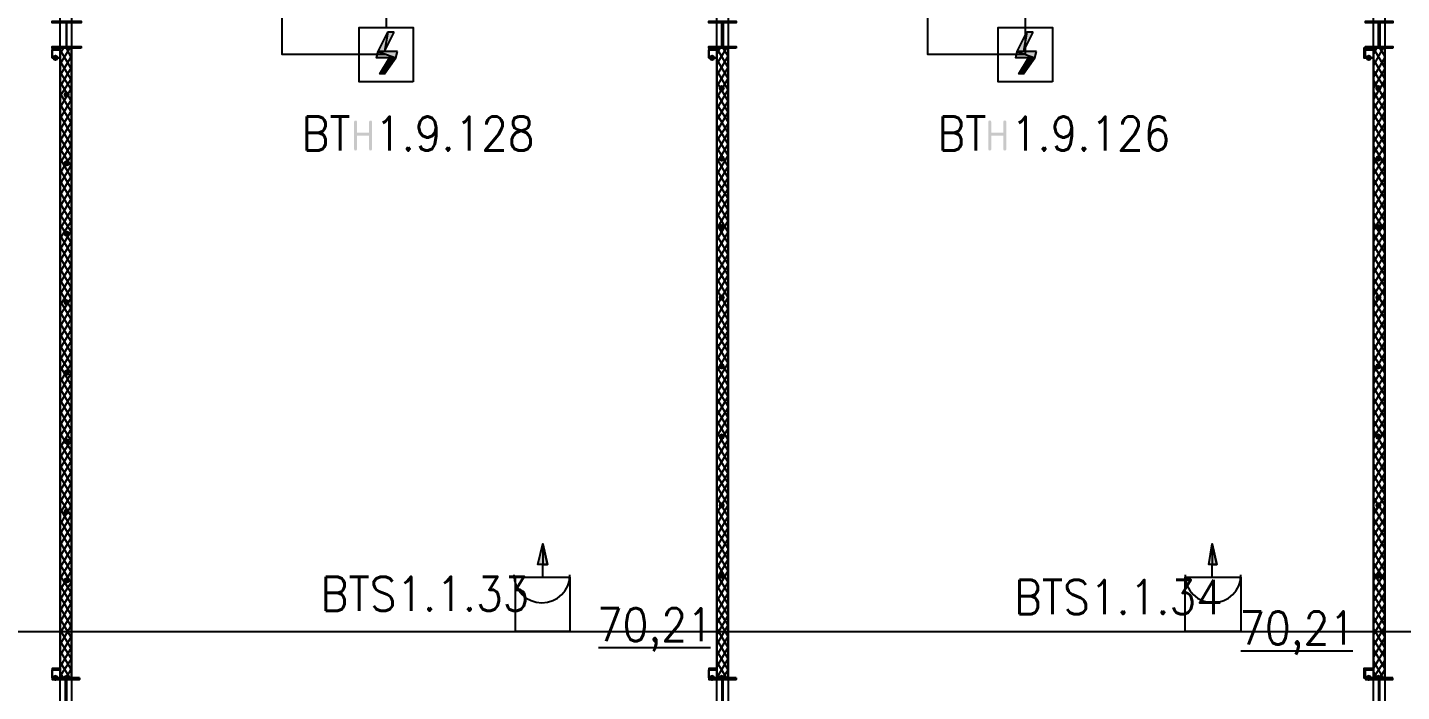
# Model space of a CAD drawing. Header units: millimetres. Extents: x 0 to 420, y 0 to 297.
# Drawn here: x 136.46 to 172.87, y 105.94 to 123.53 of the extents above; entities that cross this region are included whole.
import ezdxf

# ---------------------------------------------------------------- set-up
doc = ezdxf.new("R2010")
doc.units = ezdxf.units.MM
doc.layers.get('0').update_dxf_attribs({"linetype": 'CONTINUOUS'})
doc.styles.get("Standard").update_dxf_attribs({"font": 'STANDARD'})

msp = doc.modelspace()

# ---------------------------------------------------------------- hatches: boundary and pattern name
at = {"true_color": 0x000001}
h = msp.add_hatch(color=0, dxfattribs=at)
h.paths.add_polyline_path([(146.177001, 123.401666), (146.007668, 123.401666), (145.923001, 122.893666)], flags=0)
h.paths.add_polyline_path([(146.007668, 123.401666), (145.923001, 122.893666), (145.753668, 122.893666)], flags=0)
h = msp.add_hatch(color=0, dxfattribs=at)
h.paths.add_polyline_path([(163.110334, 123.401666), (162.941001, 123.401666), (162.856334, 122.893666)], flags=0)
h.paths.add_polyline_path([(162.941001, 123.401666), (162.856334, 122.893666), (162.687001, 122.893666)], flags=0)
at = {"true_color": 0x000007}
for points in [[(137.287, 122.724333), (137.262129, 122.664537), (137.202333, 122.639667), (137.142538, 122.664537), (137.117667, 122.724333), (137.142537, 122.784129), (137.202333, 122.809), (137.262129, 122.784129)], [(154.686, 122.724333), (154.661129, 122.664537), (154.601333, 122.639667), (154.541538, 122.664537), (154.516667, 122.724333), (154.541537, 122.784129), (154.601333, 122.809), (154.661129, 122.784129)], [(172.085, 122.724333), (172.060129, 122.664537), (172.000333, 122.639667), (171.940538, 122.664537), (171.915667, 122.724333), (171.940537, 122.784129), (172.000333, 122.809), (172.060129, 122.784129)], [(154.94, 121.92), (154.915129, 121.860204), (154.855333, 121.835333), (154.795538, 121.860204), (154.770667, 121.92), (154.795537, 121.979796), (154.855333, 122.004667), (154.915129, 121.979796)], [(172.339, 121.92), (172.314129, 121.860204), (172.254333, 121.835333), (172.194538, 121.860204), (172.169667, 121.92), (172.194537, 121.979796), (172.254333, 122.004667), (172.314129, 121.979796)], [(137.583333, 121.750667), (137.558463, 121.690871), (137.498667, 121.666), (137.438871, 121.690871), (137.414, 121.750667), (137.438871, 121.810462), (137.498667, 121.835333), (137.558462, 121.810463)], [(145.113375, 120.308687), (145.113375, 121.025267), (145.123366, 121.055033), (145.153614, 121.064954), (145.183379, 121.055033), (145.193301, 121.025267), (145.193301, 120.746352), (145.511352, 120.746352), (145.511352, 121.025267), (145.521274, 121.055033), (145.55104, 121.064954), (145.581081, 121.055033), (145.591279, 121.025267), (145.591279, 120.308687), (145.581081, 120.278921), (145.55104, 120.269), (145.521274, 120.278921), (145.511352, 120.308687), (145.511352, 120.666977), (145.193301, 120.666977), (145.193301, 120.308687), (145.183379, 120.278921), (145.153614, 120.269), (145.123366, 120.278921)], [(161.919709, 120.308687), (161.919709, 121.025267), (161.9297, 121.055033), (161.959947, 121.064954), (161.989713, 121.055033), (161.999635, 121.025267), (161.999635, 120.746352), (162.317686, 120.746352), (162.317686, 121.025267), (162.327608, 121.055033), (162.357374, 121.064954), (162.387415, 121.055033), (162.397612, 121.025267), (162.397612, 120.308687), (162.387415, 120.278921), (162.357374, 120.269), (162.327608, 120.278921), (162.317686, 120.308687), (162.317686, 120.666977), (161.999635, 120.666977), (161.999635, 120.308687), (161.989713, 120.278921), (161.959947, 120.269), (161.9297, 120.278921)], [(154.94, 120.057333), (154.915129, 119.997537), (154.855333, 119.972667), (154.795538, 119.997537), (154.770667, 120.057333), (154.795537, 120.117129), (154.855333, 120.142), (154.915129, 120.117129)], [(172.339, 120.057333), (172.314129, 119.997537), (172.254333, 119.972667), (172.194538, 119.997537), (172.169667, 120.057333), (172.194537, 120.117129), (172.254333, 120.142), (172.314129, 120.117129)], [(137.583333, 119.930333), (137.558463, 119.870538), (137.498667, 119.845667), (137.438871, 119.870538), (137.414, 119.930333), (137.438871, 119.990129), (137.498667, 120.015), (137.558462, 119.990129)], [(154.94, 118.237), (154.915129, 118.177204), (154.855333, 118.152333), (154.795538, 118.177204), (154.770667, 118.237), (154.795537, 118.296796), (154.855333, 118.321667), (154.915129, 118.296796)], [(172.339, 118.237), (172.314129, 118.177204), (172.254333, 118.152333), (172.194538, 118.177204), (172.169667, 118.237), (172.194537, 118.296796), (172.254333, 118.321667), (172.314129, 118.296796)], [(137.583333, 118.067667), (137.558463, 118.007871), (137.498667, 117.983), (137.438871, 118.007871), (137.414, 118.067667), (137.438871, 118.127462), (137.498667, 118.152333), (137.558462, 118.127463)], [(137.583333, 116.247333), (137.558463, 116.187537), (137.498667, 116.162667), (137.438871, 116.187537), (137.414, 116.247333), (137.438871, 116.307129), (137.498667, 116.332), (137.558462, 116.307129)], [(154.94, 116.374333), (154.915129, 116.314537), (154.855333, 116.289667), (154.795538, 116.314537), (154.770667, 116.374333), (154.795537, 116.434129), (154.855333, 116.459), (154.915129, 116.434129)], [(172.339, 116.374333), (172.314129, 116.314537), (172.254333, 116.289667), (172.194538, 116.314537), (172.169667, 116.374333), (172.194537, 116.434129), (172.254333, 116.459), (172.314129, 116.434129)], [(137.583333, 114.384667), (137.558463, 114.324871), (137.498667, 114.3), (137.438871, 114.324871), (137.414, 114.384667), (137.438871, 114.444462), (137.498667, 114.469333), (137.558462, 114.444463)], [(154.94, 114.554), (154.915129, 114.494204), (154.855333, 114.469333), (154.795538, 114.494204), (154.770667, 114.554), (154.795537, 114.613796), (154.855333, 114.638667), (154.915129, 114.613796)], [(172.339, 114.554), (172.314129, 114.494204), (172.254333, 114.469333), (172.194538, 114.494204), (172.169667, 114.554), (172.194537, 114.613796), (172.254333, 114.638667), (172.314129, 114.613796)], [(137.583333, 112.564333), (137.558463, 112.504537), (137.498667, 112.479667), (137.438871, 112.504537), (137.414, 112.564333), (137.438871, 112.624129), (137.498667, 112.649), (137.558462, 112.624129)], [(154.94, 112.691333), (154.915129, 112.631537), (154.855333, 112.606667), (154.795538, 112.631537), (154.770667, 112.691333), (154.795537, 112.751129), (154.855333, 112.776), (154.915129, 112.751129)], [(172.339, 112.691333), (172.314129, 112.631537), (172.254333, 112.606667), (172.194538, 112.631537), (172.169667, 112.691333), (172.194537, 112.751129), (172.254333, 112.776), (172.314129, 112.751129)], [(137.583333, 110.701667), (137.558463, 110.641871), (137.498667, 110.617), (137.438871, 110.641871), (137.414, 110.701667), (137.438871, 110.761462), (137.498667, 110.786333), (137.558462, 110.761463)], [(154.94, 110.871), (154.915129, 110.811204), (154.855333, 110.786333), (154.795538, 110.811204), (154.770667, 110.871), (154.795537, 110.930796), (154.855333, 110.955667), (154.915129, 110.930796)], [(172.339, 110.871), (172.314129, 110.811204), (172.254333, 110.786333), (172.194538, 110.811204), (172.169667, 110.871), (172.194537, 110.930796), (172.254333, 110.955667), (172.314129, 110.930796)], [(137.583333, 108.881333), (137.558463, 108.821537), (137.498667, 108.796667), (137.438871, 108.821537), (137.414, 108.881333), (137.438871, 108.941129), (137.498667, 108.966), (137.558462, 108.941129)], [(154.94, 109.008333), (154.915129, 108.948537), (154.855333, 108.923667), (154.795538, 108.948537), (154.770667, 109.008333), (154.795537, 109.068129), (154.855333, 109.093), (154.915129, 109.068129)], [(172.339, 109.008333), (172.314129, 108.948537), (172.254333, 108.923667), (172.194538, 108.948537), (172.169667, 109.008333), (172.194537, 109.068129), (172.254333, 109.093), (172.314129, 109.068129)], [(137.287, 106.299), (137.262129, 106.239204), (137.202333, 106.214333), (137.142538, 106.239204), (137.117667, 106.299), (137.142537, 106.358796), (137.202333, 106.383667), (137.262129, 106.358796)], [(137.583333, 106.299), (137.558463, 106.239204), (137.498667, 106.214333), (137.438871, 106.239204), (137.414, 106.299), (137.438871, 106.358796), (137.498667, 106.383667), (137.558462, 106.358796)], [(154.686, 106.299), (154.661129, 106.239204), (154.601333, 106.214333), (154.541538, 106.239204), (154.516667, 106.299), (154.541537, 106.358796), (154.601333, 106.383667), (154.661129, 106.358796)], [(154.94, 106.299), (154.915129, 106.239204), (154.855333, 106.214333), (154.795538, 106.239204), (154.770667, 106.299), (154.795537, 106.358796), (154.855333, 106.383667), (154.915129, 106.358796)], [(172.085, 106.299), (172.060129, 106.239204), (172.000333, 106.214333), (171.940538, 106.239204), (171.915667, 106.299), (171.940537, 106.358796), (172.000333, 106.383667), (172.060129, 106.358796)], [(172.339, 106.299), (172.314129, 106.239204), (172.254333, 106.214333), (172.194538, 106.239204), (172.169667, 106.299), (172.194537, 106.358796), (172.254333, 106.383667), (172.314129, 106.358796)]]:
    msp.add_hatch(color=0, dxfattribs=at).paths.add_polyline_path(points, flags=0)
at = {"true_color": 0x000001}
h = msp.add_hatch(color=0, dxfattribs=at)
h.paths.add_polyline_path([(146.261668, 122.893666), (145.753668, 122.893666), (146.219334, 122.724333)], flags=0)
h.paths.add_polyline_path([(145.753668, 122.893666), (146.219334, 122.724333), (145.711334, 122.724333)], flags=0)
h = msp.add_hatch(color=0, dxfattribs=at)
h.paths.add_polyline_path([(146.219334, 122.724333), (146.050001, 122.724333), (145.923001, 122.301)], flags=0)
h.paths.add_polyline_path([(146.050001, 122.724333), (145.923001, 122.301), (145.796001, 122.301)], flags=0)
h = msp.add_hatch(color=0, dxfattribs=at)
h.paths.add_polyline_path([(163.195001, 122.893666), (162.687001, 122.893666), (163.152668, 122.724333)], flags=0)
h.paths.add_polyline_path([(162.687001, 122.893666), (163.152668, 122.724333), (162.644668, 122.724333)], flags=0)
h = msp.add_hatch(color=0, dxfattribs=at)
h.paths.add_polyline_path([(163.152668, 122.724333), (162.983334, 122.724333), (162.856334, 122.301)], flags=0)
h.paths.add_polyline_path([(162.983334, 122.724333), (162.856334, 122.301), (162.729334, 122.301)], flags=0)
at = {"true_color": 0x000006}
h = msp.add_hatch(color=0, dxfattribs=at)
h.paths.add_polyline_path([(150.241001, 109.304666), (150.114001, 109.855), (150.114001, 109.304666)], flags=0)
h.paths.add_polyline_path([(150.114001, 109.855), (150.114001, 109.304666), (149.987001, 109.304666)], flags=0)
h = msp.add_hatch(color=0, dxfattribs=at)
h.paths.add_polyline_path([(167.978668, 109.304666), (167.851668, 109.855), (167.851668, 109.304666)], flags=0)
h.paths.add_polyline_path([(167.851668, 109.855), (167.851668, 109.304666), (167.767001, 109.304666)], flags=0)

# ---------------------------------------------------------------- linework, layer by layer
at = {"color": 0, "true_color": 0x000006}
for points in [[(114.342335, 107.526666), (368.215334, 107.526666), (379.899333, 107.526666), (379.899333, 221.022332), (115.908668, 221.022332), (115.908668, 218.778666), (121.496668, 218.778666), (121.496668, 164.591999)], [(150.114001, 108.966), (150.114001, 109.304666), (149.987001, 109.304666), (150.114001, 109.855), (150.241001, 109.304666), (150.114001, 109.304666)], [(167.851668, 108.966), (167.851668, 109.304666), (167.767001, 109.304666), (167.851668, 109.855), (167.978668, 109.304666), (167.851668, 109.304666)], [(149.352001, 109.0295), (149.367052, 108.880196), (149.410219, 108.741133), (149.478524, 108.615292), (149.568986, 108.505651), (149.678627, 108.415189), (149.804468, 108.346884), (149.94353, 108.303717), (150.092834, 108.288666), (150.242138, 108.303717), (150.3812, 108.346884), (150.507042, 108.415189), (150.616683, 108.505651), (150.707145, 108.615292), (150.775449, 108.741133), (150.818617, 108.880196), (150.833668, 109.0295)], [(167.132001, 109.0295), (167.147052, 108.880196), (167.190219, 108.741133), (167.258524, 108.615292), (167.348986, 108.505651), (167.458627, 108.415189), (167.584468, 108.346884), (167.72353, 108.303717), (167.872834, 108.288666), (168.022138, 108.303717), (168.1612, 108.346884), (168.287042, 108.415189), (168.396683, 108.505651), (168.487145, 108.615292), (168.555449, 108.741133), (168.598617, 108.880196), (168.613668, 109.0295)]]:
    msp.add_lwpolyline(points, dxfattribs=at)
at = {"color": 0, "true_color": 0x000001}
for points in [[(145.965334, 122.809), (143.213668, 122.809), (143.213668, 138.429999), (125.603001, 138.429999), (125.603001, 124.375333), (123.232335, 124.375333), (118.575668, 124.375333), (118.575668, 203.411666), (122.004668, 203.411666), (122.004668, 189.187666), (125.560668, 189.187666), (142.409334, 189.187666), (143.129001, 189.187666), (143.129001, 204.131333), (145.965334, 204.131333), (145.965334, 189.229999), (160.274001, 189.229999), (160.274001, 204.131333), (162.898668, 204.131333), (162.898668, 189.229999), (177.715334, 189.229999)], [(230.801334, 138.387666), (233.087334, 138.387666), (233.087334, 122.809), (215.688334, 122.809), (215.688334, 138.387666), (212.513334, 138.387666), (198.458668, 138.387666), (198.458668, 122.809), (195.114334, 122.809), (195.199001, 138.387666), (181.059668, 138.387666), (181.059668, 122.809), (177.800001, 122.809), (177.800001, 138.429999), (162.898668, 138.429999), (162.898668, 122.809), (160.316334, 122.809), (160.316334, 138.429999), (145.965334, 138.387666), (145.965334, 124.375333), (145.965334, 123.528666)]]:
    msp.add_lwpolyline(points, dxfattribs=at)
at = {"color": 0, "true_color": 0x00002b}
for points in [[(108.119333, 140.081), (108.119333, 105.579333), (137.329333, 105.579333), (137.329333, 140.081)], [(137.625667, 140.081), (137.625667, 105.579333), (154.728333, 105.579333), (154.728333, 140.081)], [(172.127333, 140.081), (155.024667, 140.081), (155.024667, 105.579333), (172.127333, 105.579333)], [(189.526333, 140.081), (172.423667, 140.081), (172.423667, 105.579333), (189.526333, 105.579333)]]:
    msp.add_lwpolyline(points, close=True, dxfattribs=at)
at = {"color": 0, "true_color": 0x000007}
for points in [[(137.879667, 122.978333), (137.117667, 122.978333), (137.117667, 123.020667), (137.498667, 123.020667), (137.498667, 123.655667), (137.117667, 123.655667), (137.117667, 123.698), (137.879667, 123.698), (137.879667, 123.655667), (137.498667, 123.655667), (137.498667, 123.020667), (137.879667, 123.020667)], [(155.236333, 122.978333), (154.516667, 122.978333), (154.516667, 123.020667), (154.855333, 123.020667), (154.855333, 123.655667), (154.516667, 123.655667), (154.516667, 123.698), (155.236333, 123.698), (155.236333, 123.655667), (154.897667, 123.655667), (154.897667, 123.020667), (155.236333, 123.020667)], [(172.635333, 122.978333), (171.915667, 122.978333), (171.915667, 123.020667), (172.254333, 123.020667), (172.254333, 123.655667), (171.915667, 123.655667), (171.915667, 123.698), (172.635333, 123.698), (172.635333, 123.655667), (172.296667, 123.655667), (172.296667, 123.020667), (172.635333, 123.020667)], [(137.329333, 122.978333), (137.117667, 122.978333), (137.117667, 122.724333), (137.329333, 122.724333)], [(137.329333, 122.936), (137.329333, 122.724333), (137.117667, 122.724333), (137.117667, 122.936)], [(137.329333, 122.978333), (137.329333, 106.299), (137.625667, 106.299), (137.625667, 122.978333)], [(154.728333, 122.978333), (154.516667, 122.978333), (154.516667, 122.724333), (154.728333, 122.724333)], [(154.728333, 122.936), (154.728333, 122.724333), (154.516667, 122.724333), (154.516667, 122.936)], [(154.728333, 122.978333), (154.728333, 106.299), (155.024667, 106.299), (155.024667, 122.978333)], [(172.127333, 122.978333), (171.873333, 122.978333), (171.873333, 122.724333), (172.127333, 122.724333)], [(172.127333, 122.936), (172.127333, 122.724333), (171.915667, 122.724333), (171.915667, 122.936)], [(172.127333, 122.978333), (172.127333, 106.299), (172.423667, 106.299), (172.423667, 122.978333)], [(137.329333, 106.553), (137.117667, 106.553), (137.117667, 106.299), (137.329333, 106.299)], [(137.329333, 106.510667), (137.329333, 106.299), (137.117667, 106.299), (137.117667, 106.510667)], [(154.728333, 106.553), (154.516667, 106.553), (154.516667, 106.299), (154.728333, 106.299)], [(154.728333, 106.510667), (154.728333, 106.299), (154.516667, 106.299), (154.516667, 106.510667)], [(172.127333, 106.553), (171.873333, 106.553), (171.873333, 106.299), (172.127333, 106.299)], [(172.127333, 106.510667), (172.127333, 106.299), (171.915667, 106.299), (171.915667, 106.510667)], [(137.837333, 106.299), (137.117667, 106.299), (137.117667, 106.256667), (137.456333, 106.256667), (137.456333, 105.621667), (137.117667, 105.621667), (137.117667, 105.579333), (137.837333, 105.579333), (137.837333, 105.621667), (137.498667, 105.621667), (137.498667, 106.256667), (137.837333, 106.256667)], [(155.236333, 106.299), (154.516667, 106.299), (154.516667, 106.256667), (154.855333, 106.256667), (154.855333, 105.621667), (154.516667, 105.621667), (154.516667, 105.579333), (155.236333, 105.579333), (155.236333, 105.621667), (154.897667, 105.621667), (154.897667, 106.256667), (155.236333, 106.256667)], [(172.635333, 106.299), (171.915667, 106.299), (171.915667, 106.256667), (172.254333, 106.256667), (172.254333, 105.621667), (171.915667, 105.621667), (171.915667, 105.579333), (172.635333, 105.579333), (172.635333, 105.621667), (172.296667, 105.621667), (172.296667, 106.256667), (172.635333, 106.256667)]]:
    msp.add_lwpolyline(points, close=True, dxfattribs=at)
for points in [[(137.498667, 122.978333), (137.498667, 123.698)], [(145.245668, 123.528666), (146.685001, 123.528666)], [(154.855333, 122.978333), (154.855333, 123.698)], [(162.179001, 123.528666), (163.618334, 123.528666)], [(172.254333, 122.978333), (172.254333, 123.698)], [(137.16, 122.978333), (137.16, 123.020667)], [(137.202333, 122.978333), (137.202333, 122.936)], [(137.329333, 122.978333), (137.329333, 123.020667)], [(137.329333, 122.851333), (137.414, 122.978333)], [(137.329333, 122.555), (137.583333, 122.978333)], [(137.625667, 122.428), (137.329333, 122.936)], [(137.329333, 122.258667), (137.625667, 122.766667)], [(137.625667, 122.724333), (137.498667, 122.978333)], [(137.668, 122.978333), (137.668, 123.020667)], [(137.837333, 122.978333), (137.837333, 123.020667)], [(154.516667, 122.978333), (154.516667, 123.020667)], [(154.601333, 122.978333), (154.601333, 122.936)], [(154.686, 122.978333), (154.686, 123.020667)], [(154.728333, 122.809), (154.813, 122.978333)], [(154.728333, 122.555), (154.982333, 122.978333)], [(155.024667, 122.470333), (154.728333, 122.978333)], [(154.728333, 122.258667), (155.024667, 122.766667)], [(155.024667, 122.766667), (154.897667, 122.978333)], [(155.067, 122.978333), (155.067, 123.020667)], [(155.236333, 122.978333), (155.236333, 123.020667)], [(171.915667, 122.978333), (171.915667, 123.020667)], [(172.000333, 122.978333), (172.000333, 122.936)], [(172.085, 122.978333), (172.085, 123.020667)], [(172.127333, 122.809), (172.212, 122.978333)], [(172.127333, 122.512667), (172.381333, 122.978333)], [(172.423667, 122.470333), (172.127333, 122.978333)], [(172.127333, 122.216333), (172.423667, 122.724333)], [(172.423667, 122.766667), (172.296667, 122.978333)], [(172.423667, 122.978333), (172.423667, 123.020667)], [(172.593, 122.978333), (172.593, 123.020667)], [(137.625667, 122.131667), (137.329333, 122.639667)], [(137.329333, 121.962333), (137.625667, 122.470333)], [(137.625667, 121.877667), (137.329333, 122.343333)], [(155.024667, 122.174), (154.728333, 122.682)], [(154.728333, 121.962333), (155.024667, 122.470333)], [(155.024667, 121.877667), (154.728333, 122.385667)], [(172.423667, 122.174), (172.127333, 122.682)], [(172.127333, 121.92), (172.423667, 122.428)], [(172.423667, 121.92), (172.127333, 122.385667)], [(137.329333, 121.708333), (137.625667, 122.174)], [(137.625667, 121.581333), (137.329333, 122.089333)], [(154.728333, 121.666), (155.024667, 122.174)], [(155.024667, 121.581333), (154.728333, 122.089333)], [(172.127333, 121.623667), (172.423667, 122.131667)], [(172.423667, 121.623667), (172.127333, 122.131667)], [(137.329333, 121.412), (137.625667, 121.92)], [(137.625667, 121.285), (137.329333, 121.793)], [(137.329333, 121.115667), (137.625667, 121.623667)], [(154.728333, 121.369667), (155.024667, 121.877667)], [(155.024667, 121.285), (154.728333, 121.793)], [(172.127333, 121.369667), (172.423667, 121.835333)], [(172.423667, 121.327333), (172.127333, 121.835333)], [(137.625667, 120.988667), (137.329333, 121.496667)], [(137.329333, 120.819333), (137.625667, 121.327333)], [(154.728333, 121.073333), (155.024667, 121.581333)], [(155.024667, 121.031), (154.728333, 121.496667)], [(154.728333, 120.777), (155.024667, 121.285)], [(155.024667, 120.734667), (154.728333, 121.242667)], [(172.127333, 121.073333), (172.423667, 121.581333)], [(172.423667, 121.031), (172.127333, 121.539)], [(172.127333, 120.777), (172.423667, 121.285)], [(172.423667, 120.734667), (172.127333, 121.242667)], [(137.625667, 120.692333), (137.329333, 121.200333)], [(137.329333, 120.523), (137.625667, 121.031)], [(137.625667, 120.396), (137.329333, 120.904)], [(154.728333, 120.523), (155.024667, 120.988667)], [(155.024667, 120.438333), (154.728333, 120.946333)], [(172.127333, 120.480667), (172.423667, 120.988667)], [(172.423667, 120.438333), (172.127333, 120.946333)], [(137.329333, 120.226667), (137.625667, 120.734667)], [(137.625667, 120.099667), (137.329333, 120.607667)], [(154.728333, 120.226667), (155.024667, 120.734667)], [(155.024667, 120.142), (154.728333, 120.65)], [(172.127333, 120.184333), (172.423667, 120.692333)], [(172.423667, 120.184333), (172.127333, 120.65)], [(137.329333, 119.930333), (137.625667, 120.438333)], [(137.625667, 119.845667), (137.329333, 120.311333)], [(137.329333, 119.676333), (137.625667, 120.142)], [(154.728333, 119.930333), (155.024667, 120.438333)], [(155.024667, 119.845667), (154.728333, 120.353667)], [(154.728333, 119.634), (155.024667, 120.142)], [(172.127333, 119.888), (172.423667, 120.396)], [(172.423667, 119.888), (172.127333, 120.396)], [(137.625667, 119.549333), (137.329333, 120.057333)], [(137.329333, 119.38), (137.625667, 119.888)], [(155.024667, 119.549333), (154.728333, 120.057333)], [(154.728333, 119.337667), (155.024667, 119.845667)], [(172.127333, 119.634), (172.423667, 120.099667)], [(172.423667, 119.591667), (172.127333, 120.099667)], [(172.127333, 119.337667), (172.423667, 119.845667)], [(172.423667, 119.295333), (172.127333, 119.803333)], [(137.625667, 119.253), (137.329333, 119.761)], [(137.329333, 119.083667), (137.625667, 119.591667)], [(137.625667, 118.956667), (137.329333, 119.464667)], [(155.024667, 119.253), (154.728333, 119.761)], [(154.728333, 119.041333), (155.024667, 119.549333)], [(155.024667, 118.999), (154.728333, 119.464667)], [(172.127333, 119.041333), (172.423667, 119.549333)], [(172.423667, 118.999), (172.127333, 119.507)], [(137.329333, 118.787333), (137.625667, 119.295333)], [(137.625667, 118.660333), (137.329333, 119.168333)], [(154.728333, 118.787333), (155.024667, 119.253)], [(155.024667, 118.702667), (154.728333, 119.210667)], [(172.127333, 118.745), (172.423667, 119.253)], [(172.423667, 118.702667), (172.127333, 119.210667)], [(137.329333, 118.491), (137.625667, 118.999)], [(137.625667, 118.364), (137.329333, 118.872)], [(137.329333, 118.194667), (137.625667, 118.702667)], [(154.728333, 118.491), (155.024667, 118.999)], [(155.024667, 118.406333), (154.728333, 118.914333)], [(154.728333, 118.194667), (155.024667, 118.702667)], [(172.127333, 118.448667), (172.423667, 118.956667)], [(172.423667, 118.406333), (172.127333, 118.914333)], [(137.625667, 118.11), (137.329333, 118.575667)], [(137.329333, 117.940667), (137.625667, 118.406333)], [(137.625667, 117.813667), (137.329333, 118.321667)], [(155.024667, 118.11), (154.728333, 118.618)], [(154.728333, 117.898333), (155.024667, 118.406333)], [(155.024667, 117.813667), (154.728333, 118.321667)], [(172.127333, 118.152333), (172.423667, 118.660333)], [(172.423667, 118.152333), (172.127333, 118.618)], [(172.127333, 117.856), (172.423667, 118.364)], [(172.423667, 117.856), (172.127333, 118.364)], [(137.329333, 117.644333), (137.625667, 118.152333)], [(137.625667, 117.517333), (137.329333, 118.025333)], [(154.728333, 117.602), (155.024667, 118.11)], [(155.024667, 117.517333), (154.728333, 118.025333)], [(172.127333, 117.602), (172.423667, 118.067667)], [(172.423667, 117.559667), (172.127333, 118.067667)], [(137.329333, 117.348), (137.625667, 117.856)], [(137.625667, 117.221), (137.329333, 117.729)], [(154.728333, 117.305667), (155.024667, 117.813667)], [(155.024667, 117.263333), (154.728333, 117.729)], [(172.127333, 117.305667), (172.423667, 117.813667)], [(172.423667, 117.263333), (172.127333, 117.771333)], [(137.329333, 117.051667), (137.625667, 117.559667)], [(137.625667, 116.924667), (137.329333, 117.432667)], [(137.329333, 116.755333), (137.625667, 117.263333)], [(154.728333, 117.009333), (155.024667, 117.517333)], [(155.024667, 116.967), (154.728333, 117.475)], [(172.127333, 117.009333), (172.423667, 117.517333)], [(172.423667, 116.967), (172.127333, 117.475)], [(137.625667, 116.628333), (137.329333, 117.136333)], [(137.329333, 116.459), (137.625667, 116.967)], [(154.728333, 116.755333), (155.024667, 117.221)], [(155.024667, 116.670667), (154.728333, 117.178667)], [(154.728333, 116.459), (155.024667, 116.967)], [(155.024667, 116.374333), (154.728333, 116.882333)], [(172.127333, 116.713), (172.423667, 117.221)], [(172.423667, 116.670667), (172.127333, 117.178667)], [(172.127333, 116.416667), (172.423667, 116.924667)], [(172.423667, 116.416667), (172.127333, 116.882333)], [(137.625667, 116.332), (137.329333, 116.84)], [(137.329333, 116.162667), (137.625667, 116.670667)], [(137.625667, 116.078), (137.329333, 116.543667)], [(154.728333, 116.162667), (155.024667, 116.670667)], [(155.024667, 116.078), (154.728333, 116.586)], [(172.127333, 116.120333), (172.423667, 116.628333)], [(172.423667, 116.120333), (172.127333, 116.628333)], [(137.329333, 115.908667), (137.625667, 116.374333)], [(137.625667, 115.781667), (137.329333, 116.289667)], [(154.728333, 115.866333), (155.024667, 116.374333)], [(155.024667, 115.781667), (154.728333, 116.289667)], [(172.127333, 115.866333), (172.423667, 116.332)], [(172.423667, 115.824), (172.127333, 116.332)], [(137.329333, 115.612333), (137.625667, 116.120333)], [(137.625667, 115.485333), (137.329333, 115.993333)], [(137.329333, 115.316), (137.625667, 115.824)], [(154.728333, 115.57), (155.024667, 116.078)], [(155.024667, 115.485333), (154.728333, 115.993333)], [(154.728333, 115.273667), (155.024667, 115.781667)], [(172.127333, 115.57), (172.423667, 116.078)], [(172.423667, 115.527667), (172.127333, 116.035667)], [(172.127333, 115.273667), (172.423667, 115.781667)], [(137.625667, 115.189), (137.329333, 115.697)], [(137.329333, 115.019667), (137.625667, 115.527667)], [(155.024667, 115.231333), (154.728333, 115.697)], [(154.728333, 115.019667), (155.024667, 115.485333)], [(155.024667, 114.935), (154.728333, 115.443)], [(172.423667, 115.231333), (172.127333, 115.739333)], [(172.127333, 114.977333), (172.423667, 115.485333)], [(172.423667, 114.935), (172.127333, 115.443)], [(137.625667, 114.892667), (137.329333, 115.400667)], [(137.329333, 114.723333), (137.625667, 115.231333)], [(137.625667, 114.596333), (137.329333, 115.104333)], [(154.728333, 114.723333), (155.024667, 115.231333)], [(155.024667, 114.638667), (154.728333, 115.146667)], [(172.127333, 114.681), (172.423667, 115.189)], [(172.423667, 114.638667), (172.127333, 115.146667)], [(137.329333, 114.427), (137.625667, 114.935)], [(137.625667, 114.342333), (137.329333, 114.808)], [(154.728333, 114.427), (155.024667, 114.935)], [(155.024667, 114.342333), (154.728333, 114.850333)], [(172.127333, 114.384667), (172.423667, 114.892667)], [(172.423667, 114.384667), (172.127333, 114.850333)], [(137.329333, 114.130667), (137.625667, 114.638667)], [(137.625667, 114.046), (137.329333, 114.554)], [(137.329333, 113.876667), (137.625667, 114.384667)], [(154.728333, 114.130667), (155.024667, 114.638667)], [(155.024667, 114.046), (154.728333, 114.554)], [(154.728333, 113.834333), (155.024667, 114.342333)], [(172.127333, 114.088333), (172.423667, 114.596333)], [(172.423667, 114.088333), (172.127333, 114.596333)], [(137.625667, 113.749667), (137.329333, 114.257667)], [(137.329333, 113.580333), (137.625667, 114.088333)], [(137.625667, 113.453333), (137.329333, 113.961333)], [(155.024667, 113.749667), (154.728333, 114.257667)], [(154.728333, 113.538), (155.024667, 114.046)], [(155.024667, 113.495667), (154.728333, 113.961333)], [(172.127333, 113.834333), (172.423667, 114.3)], [(172.423667, 113.792), (172.127333, 114.3)], [(172.127333, 113.538), (172.423667, 114.046)], [(172.423667, 113.495667), (172.127333, 114.003667)], [(137.329333, 113.284), (137.625667, 113.792)], [(137.625667, 113.157), (137.329333, 113.665)], [(154.728333, 113.241667), (155.024667, 113.749667)], [(155.024667, 113.199333), (154.728333, 113.707333)], [(172.127333, 113.241667), (172.423667, 113.749667)], [(172.423667, 113.199333), (172.127333, 113.707333)], [(137.329333, 112.987667), (137.625667, 113.495667)], [(137.625667, 112.860667), (137.329333, 113.368667)], [(154.728333, 112.987667), (155.024667, 113.453333)], [(155.024667, 112.903), (154.728333, 113.411)], [(172.127333, 112.945333), (172.423667, 113.453333)], [(172.423667, 112.903), (172.127333, 113.411)], [(137.329333, 112.691333), (137.625667, 113.199333)], [(137.625667, 112.564333), (137.329333, 113.072333)], [(137.329333, 112.395), (137.625667, 112.903)], [(154.728333, 112.691333), (155.024667, 113.199333)], [(155.024667, 112.606667), (154.728333, 113.114667)], [(154.728333, 112.395), (155.024667, 112.903)], [(172.127333, 112.649), (172.423667, 113.157)], [(172.423667, 112.649), (172.127333, 113.114667)], [(172.127333, 112.352667), (172.423667, 112.860667)], [(172.423667, 112.352667), (172.127333, 112.860667)], [(137.625667, 112.310333), (137.329333, 112.776)], [(137.329333, 112.141), (137.625667, 112.606667)], [(137.625667, 112.014), (137.329333, 112.522)], [(155.024667, 112.310333), (154.728333, 112.818333)], [(154.728333, 112.098667), (155.024667, 112.606667)], [(155.024667, 112.014), (154.728333, 112.522)], [(172.127333, 112.098667), (172.423667, 112.564333)], [(172.423667, 112.056333), (172.127333, 112.564333)], [(137.329333, 111.844667), (137.625667, 112.352667)], [(137.625667, 111.717667), (137.329333, 112.225667)], [(154.728333, 111.802333), (155.024667, 112.310333)], [(155.024667, 111.717667), (154.728333, 112.225667)], [(172.127333, 111.802333), (172.423667, 112.310333)], [(172.423667, 111.76), (172.127333, 112.268)], [(137.329333, 111.548333), (137.625667, 112.056333)], [(137.625667, 111.421333), (137.329333, 111.929333)], [(154.728333, 111.506), (155.024667, 112.014)], [(155.024667, 111.463667), (154.728333, 111.929333)], [(172.127333, 111.506), (172.423667, 112.014)], [(172.423667, 111.463667), (172.127333, 111.971667)], [(137.329333, 111.252), (137.625667, 111.76)], [(137.625667, 111.125), (137.329333, 111.633)], [(137.329333, 110.955667), (137.625667, 111.463667)], [(154.728333, 111.252), (155.024667, 111.717667)], [(155.024667, 111.167333), (154.728333, 111.675333)], [(154.728333, 110.955667), (155.024667, 111.463667)], [(172.127333, 111.209667), (172.423667, 111.717667)], [(172.423667, 111.167333), (172.127333, 111.675333)], [(172.127333, 110.913333), (172.423667, 111.421333)], [(137.625667, 110.828667), (137.329333, 111.336667)], [(137.329333, 110.659333), (137.625667, 111.167333)], [(137.625667, 110.574667), (137.329333, 111.040333)], [(155.024667, 110.871), (154.728333, 111.379)], [(154.728333, 110.659333), (155.024667, 111.167333)], [(155.024667, 110.574667), (154.728333, 111.082667)], [(172.423667, 110.871), (172.127333, 111.379)], [(172.127333, 110.617), (172.423667, 111.125)], [(172.423667, 110.617), (172.127333, 111.082667)], [(137.329333, 110.363), (137.625667, 110.871)], [(137.625667, 110.278333), (137.329333, 110.786333)], [(154.728333, 110.363), (155.024667, 110.871)], [(155.024667, 110.278333), (154.728333, 110.786333)], [(172.127333, 110.320667), (172.423667, 110.828667)], [(172.423667, 110.320667), (172.127333, 110.828667)], [(137.329333, 110.109), (137.625667, 110.617)], [(137.625667, 109.982), (137.329333, 110.49)], [(137.329333, 109.812667), (137.625667, 110.320667)], [(154.728333, 110.066667), (155.024667, 110.574667)], [(155.024667, 109.982), (154.728333, 110.49)], [(172.127333, 110.066667), (172.423667, 110.532333)], [(172.423667, 110.024333), (172.127333, 110.532333)], [(137.625667, 109.685667), (137.329333, 110.193667)], [(137.329333, 109.516333), (137.625667, 110.024333)], [(154.728333, 109.770333), (155.024667, 110.278333)], [(155.024667, 109.728), (154.728333, 110.193667)], [(154.728333, 109.474), (155.024667, 109.982)], [(172.127333, 109.770333), (172.423667, 110.278333)], [(172.423667, 109.728), (172.127333, 110.236)], [(172.127333, 109.474), (172.423667, 109.982)], [(137.625667, 109.389333), (137.329333, 109.897333)], [(137.329333, 109.22), (137.625667, 109.728)], [(137.625667, 109.093), (137.329333, 109.601)], [(155.024667, 109.431667), (154.728333, 109.939667)], [(154.728333, 109.22), (155.024667, 109.685667)], [(155.024667, 109.135333), (154.728333, 109.643333)], [(172.423667, 109.431667), (172.127333, 109.939667)], [(172.127333, 109.177667), (172.423667, 109.685667)], [(172.423667, 109.135333), (172.127333, 109.643333)], [(137.329333, 108.923667), (137.625667, 109.431667)], [(137.625667, 108.796667), (137.329333, 109.304667)], [(154.728333, 108.923667), (155.024667, 109.431667)], [(155.024667, 108.839), (154.728333, 109.347)], [(172.127333, 108.881333), (172.423667, 109.389333)], [(172.423667, 108.881333), (172.127333, 109.347)], [(137.329333, 108.627333), (137.625667, 109.135333)], [(137.625667, 108.542667), (137.329333, 109.008333)], [(154.728333, 108.627333), (155.024667, 109.135333)], [(155.024667, 108.542667), (154.728333, 109.050667)], [(172.127333, 108.585), (172.423667, 109.093)], [(172.423667, 108.585), (172.127333, 109.093)], [(137.329333, 108.373333), (137.625667, 108.839)], [(137.625667, 108.246333), (137.329333, 108.754333)], [(137.329333, 108.077), (137.625667, 108.585)], [(154.728333, 108.331), (155.024667, 108.839)], [(155.024667, 108.246333), (154.728333, 108.754333)], [(154.728333, 108.034667), (155.024667, 108.542667)], [(172.127333, 108.331), (172.423667, 108.796667)], [(172.423667, 108.288667), (172.127333, 108.796667)], [(172.127333, 108.034667), (172.423667, 108.542667)], [(172.423667, 107.992333), (172.127333, 108.500333)], [(137.625667, 107.95), (137.329333, 108.458)], [(137.329333, 107.780667), (137.625667, 108.288667)], [(137.625667, 107.653667), (137.329333, 108.161667)], [(155.024667, 107.95), (154.728333, 108.458)], [(154.728333, 107.738333), (155.024667, 108.246333)], [(155.024667, 107.696), (154.728333, 108.161667)], [(172.127333, 107.738333), (172.423667, 108.246333)], [(172.423667, 107.696), (172.127333, 108.204)], [(137.329333, 107.484333), (137.625667, 107.992333)], [(137.625667, 107.357333), (137.329333, 107.865333)], [(154.728333, 107.442), (155.024667, 107.95)], [(155.024667, 107.399667), (154.728333, 107.907667)], [(172.127333, 107.442), (172.423667, 107.95)], [(172.423667, 107.399667), (172.127333, 107.907667)], [(137.329333, 107.188), (137.625667, 107.696)], [(137.625667, 107.061), (137.329333, 107.569)], [(137.329333, 106.891667), (137.625667, 107.399667)], [(154.728333, 107.188), (155.024667, 107.696)], [(155.024667, 107.103333), (154.728333, 107.611333)], [(154.728333, 106.891667), (155.024667, 107.399667)], [(172.127333, 107.145667), (172.423667, 107.653667)], [(172.423667, 107.103333), (172.127333, 107.611333)], [(137.625667, 106.807), (137.329333, 107.272667)], [(137.329333, 106.595333), (137.625667, 107.103333)], [(151.595667, 107.103333), (154.559, 107.103333)], [(155.024667, 106.807), (154.728333, 107.315)], [(154.728333, 106.595333), (155.024667, 107.103333)], [(172.127333, 106.849333), (172.423667, 107.357333)], [(172.423667, 106.849333), (172.127333, 107.315)], [(172.127333, 106.553), (172.423667, 107.061)], [(172.423667, 106.553), (172.127333, 107.061)], [(137.625667, 106.510667), (137.329333, 107.018667)], [(137.329333, 106.341333), (137.625667, 106.807)], [(137.583333, 106.299), (137.329333, 106.722333)], [(155.024667, 106.510667), (154.728333, 107.018667)], [(154.728333, 106.299), (155.024667, 106.807)], [(154.982333, 106.299), (154.728333, 106.722333)], [(168.613667, 107.018667), (171.577, 107.018667)], [(172.127333, 106.299), (172.423667, 106.764667)], [(172.381333, 106.299), (172.127333, 106.764667)], [(137.202333, 106.553), (137.202333, 106.510667)], [(137.414, 106.299), (137.329333, 106.426)], [(137.498667, 106.299), (137.625667, 106.553)], [(154.601333, 106.553), (154.601333, 106.510667)], [(154.813, 106.299), (154.728333, 106.426)], [(154.897667, 106.299), (155.024667, 106.510667)], [(172.000333, 106.553), (172.000333, 106.510667)], [(172.212, 106.299), (172.127333, 106.468333)], [(172.296667, 106.299), (172.423667, 106.510667)], [(137.117667, 106.299), (137.117667, 106.256667)], [(137.329333, 106.299), (137.329333, 106.256667)], [(137.498667, 106.299), (137.498667, 105.579333)], [(137.668, 106.299), (137.668, 106.256667)], [(137.837333, 106.299), (137.837333, 106.256667)], [(154.516667, 106.299), (154.516667, 106.256667)], [(154.686, 106.299), (154.686, 106.256667)], [(154.855333, 106.299), (154.855333, 105.579333)], [(155.067, 106.299), (155.067, 106.256667)], [(155.236333, 106.299), (155.236333, 106.256667)], [(171.915667, 106.299), (171.915667, 106.256667)], [(172.085, 106.299), (172.085, 106.256667)], [(172.254333, 106.299), (172.254333, 105.579333)], [(172.423667, 106.299), (172.423667, 106.256667)], [(172.593, 106.299), (172.593, 106.256667)]]:
    msp.add_lwpolyline(points, dxfattribs=at)
at = {"color": 0, "true_color": 0x000001}
for points in [[(146.685001, 122.089333), (145.245668, 122.089333), (145.245668, 123.528666), (146.685001, 123.528666)], [(163.618334, 122.089333), (162.179001, 122.089333), (162.179001, 123.528666), (163.618334, 123.528666)], [(146.007668, 123.401666), (145.923001, 122.893666), (145.753668, 122.893666)], [(146.177001, 123.401666), (146.007668, 123.401666), (145.923001, 122.893666)], [(162.941001, 123.401666), (162.856334, 122.893666), (162.687001, 122.893666)], [(163.110334, 123.401666), (162.941001, 123.401666), (162.856334, 122.893666)], [(145.753668, 122.893666), (146.219334, 122.724333), (145.711334, 122.724333)], [(146.261668, 122.893666), (145.753668, 122.893666), (146.219334, 122.724333)], [(146.050001, 122.724333), (145.923001, 122.301), (145.796001, 122.301)], [(146.219334, 122.724333), (146.050001, 122.724333), (145.923001, 122.301)], [(162.687001, 122.893666), (163.152668, 122.724333), (162.644668, 122.724333)], [(163.195001, 122.893666), (162.687001, 122.893666), (163.152668, 122.724333)], [(162.983334, 122.724333), (162.856334, 122.301), (162.729334, 122.301)], [(163.152668, 122.724333), (162.983334, 122.724333), (162.856334, 122.301)]]:
    msp.add_lwpolyline(points, close=True, dxfattribs=at)
at = {"color": 0, "true_color": 0x000006}
for points in [[(150.114001, 109.855), (150.114001, 109.304666), (149.987001, 109.304666)], [(150.241001, 109.304666), (150.114001, 109.855), (150.114001, 109.304666)], [(167.851668, 109.855), (167.851668, 109.304666), (167.767001, 109.304666)], [(167.978668, 109.304666), (167.851668, 109.855), (167.851668, 109.304666)], [(149.394334, 107.526666), (149.394334, 108.966), (150.833668, 108.966), (150.833668, 107.526666)], [(167.132001, 107.526666), (167.132001, 108.966), (168.613668, 108.966), (168.613668, 107.526666)]]:
    msp.add_lwpolyline(points, close=True, dxfattribs=at)

# ---------------------------------------------------------------- texts
at = {"color": 0, "true_color": 0x000007, "attachment_point": 1}
for s, insert, char_height, width in [('BT', (143.721667, 121.170577), 0.90157, 1.30226779), ('1.9.128', (145.669007, 121.170577), 0.90157, 3.405931), ('BT', (160.570337, 121.170577), 0.90157, 1.30226779), ('1.9.126', (162.51766, 121.170577), 0.90157, 3.405931), ('BTS1.1.33', (144.229672, 108.978573), 0.90157, 5.10889626), ('BTS1.1.34', (162.60234, 108.89391), 0.90157, 5.20907068), ('70,21', (151.553333, 108.144692), 0.872032, 2.56764984), ('70,21', (168.57133, 108.060029), 0.872032, 2.56764984)]:
    msp.add_mtext(s, dxfattribs=dict(at, insert=insert, char_height=char_height, width=width))

doc.saveas('drawing.dxf')
